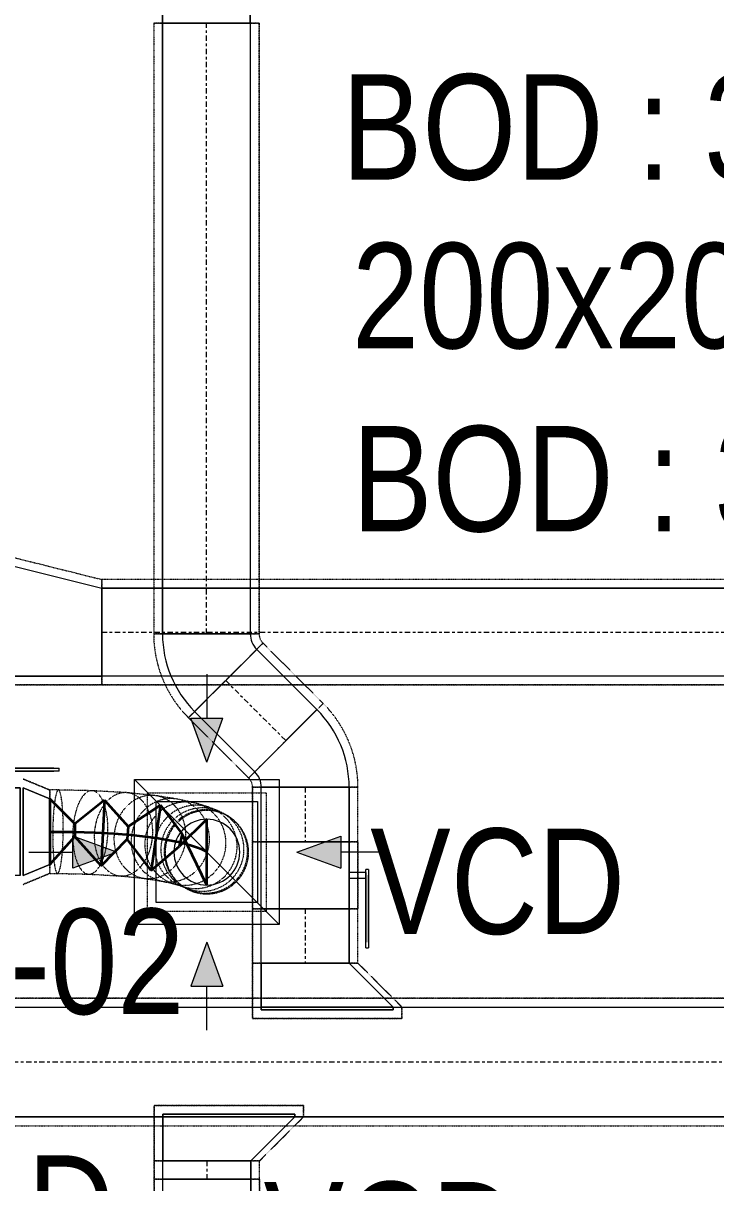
# Model space of a CAD drawing. Header units: inches. Extents: x -83664 to 20107, y -47222 to 19398.
# Drawn here: x -22714 to -21138, y -31183 to -28543 of the extents above; entities that cross this region are included whole.
import ezdxf

# ---------------------------------------------------------------- set-up
doc = ezdxf.new("R2010")
doc.units = ezdxf.units.IN
doc.header["$MEASUREMENT"] = 0
doc.linetypes.add('Center', pattern=[29.999999, 12, -6, 6, -6])
doc.linetypes.add('Hidden 0_50', pattern=[1.0584, 0.5292, -0.5292])
for name, color, linetype, lineweight in [('A-DETL-GENF', 7, 'Continuous', 9), ('G-ANNO-TEXT', 7, 'Continuous', 9), ('M-HVAC-CDFF', 7, 'Continuous', 9), ('M-HVAC-DUCT-CNTR', 7, 'Center', 9), ('M-HVAC-DUCT-IDEN', 7, 'Continuous', 18)]:
    doc.layers.add(name, color=color, linetype=linetype, lineweight=lineweight)
doc.layers.add('M-HVAC-DUCT', color=7, linetype='Continuous', lineweight=9, true_color=0xffe97f)
doc.layers.add('M-HVAC-DUCT-PATT', color=7, linetype='Continuous', lineweight=35, true_color=0x007f00)
doc.styles.add('Arial Narrow_21', font='ARIALN.TTF', dxfattribs={"height": 240})

# ---------------------------------------------------------------- blocks, each defined once
blk = doc.blocks.new('M_Rectangular Transition - Length - Standard-8295213-FIRST FLOOR AC CONDITIONING LAYOUT - PART A')
at = {"layer": 'M-HVAC-DUCT', "color": 6, "true_color": 0xff00ff}
for p, q in [((0, 125), (0, -125)), ((0, 125), (200, 75)), ((0, 125), (200, 75)), ((0, -125), (0, 125)), ((200, -125), (200, 75)), ((200, 75), (200, -125)), ((0, -125), (200, -125)), ((200, -125), (0, -125))]:
    blk.add_line(p, q, dxfattribs=at)
blk = doc.blocks.new('GCE-AT-Return Air Rectangular Diffuser - 230x230-7597546-FIRST FLOOR AC CONDITIONING LAYOUT - PART A')
at = {"layer": 'A-DETL-GENF', "true_color": 0xff00ff}
for points in [[(0, 205), (36.4, 305), (-36.4, 305)], [(-305, -36.4), (-205, 0), (-305, 36.4)], [(305, -36.4), (305, 36.4), (205, 0)], [(36.4, -305), (0, -205), (-36.4, -305)]]:
    blk.add_hatch(color=6, dxfattribs=at).paths.add_polyline_path(points)
at = {"layer": 'A-DETL-GENF', "color": 6, "true_color": 0xff00ff}
for p, q in [((0, 405), (0, 305)), ((0, 205), (-36.4, 305)), ((-36.4, 305), (36.4, 305)), ((0, 205), (36.4, 305)), ((-165, 165), (165, 165)), ((-165, -165), (-165, 165)), ((-165, 165), (165, -165)), ((165, 165), (165, -165)), ((-205, 0), (-305, 36.4)), ((-305, -36.4), (-305, 36.4)), ((205, 0), (305, 36.4)), ((305, 36.4), (305, -36.4)), ((405, 0), (305, 0)), ((-405, 0), (-305, 0)), ((-205, 0), (-305, -36.4)), ((205, 0), (305, -36.4)), ((165, -165), (-165, -165)), ((0, -205), (-36.4, -305)), ((0, -205), (36.4, -305)), ((-36.4, -305), (36.4, -305)), ((0, -405), (0, -305))]:
    blk.add_line(p, q, dxfattribs=at)
blk = doc.blocks.new('M_Rectangular to Round Transition - Angle - 45 Degree-8295217-FIRST FLOOR AC CONDITIONING LAYOUT - PART A')
at = {"layer": 'M-HVAC-DUCT', "color": 6, "true_color": 0xff00ff}
for p, q in [((0, 100), (60.4, 75)), ((60.4, 75), (0, 100)), ((0, 100), (0, -100)), ((0, -100), (0, 100)), ((60.4, 0), (60.4, 75)), ((60.4, 0), (60.4, 75)), ((60.4, -75), (60.4, 0)), ((60.4, -75), (60.4, 0)), ((0, -100), (60.4, -75)), ((60.4, -75), (0, -100))]:
    blk.add_line(p, q, dxfattribs=at)
blk = doc.blocks.new('M_Rectangular to Round Transition - Angle - 45 Degree-7651452-FIRST FLOOR AC CONDITIONING LAYOUT - PART A')
at = {"layer": 'M-HVAC-DUCT', "color": 6, "true_color": 0xff00ff}
for p, q in [((129045.4, 67826.8), (129045.4, 68056.8)), ((129045.4, 68056.8), (129275.4, 68056.8)), ((129275.4, 68056.8), (129275.4, 67826.8)), ((129275.4, 67826.8), (129045.4, 67826.8))]:
    blk.add_line(p, q, dxfattribs=at)
for start, end in [(90, 180), (0, 90), (180, 270), (270, 0)]:
    blk.add_arc((129160.4, 67941.8), 75, start, end, dxfattribs=at)
blk = doc.blocks.new('M_Rec Tap - Beveled - Standard-7691566-FIRST FLOOR AC CONDITIONING LAYOUT - PART A')
at = {"layer": 'M-HVAC-DUCT', "color": 30, "true_color": 0xff7f00}
for p, q in [((100, 100), (-6.096, 100)), ((-6.096, 100), (100, 100)), ((-6.096, 100), (-6.096, -200)), ((-6.096, -200), (-6.096, 100)), ((100, 100), (100, -100)), ((100, -100), (100, 100)), ((0, -200), (100, -100)), ((0, -200), (100, -100)), ((-6.096, -200), (0, -200)), ((0, -200), (-6.096, -200))]:
    blk.add_line(p, q, dxfattribs=at)
blk = doc.blocks.new('M_Rec Tap - Beveled - Standard-7691565-FIRST FLOOR AC CONDITIONING LAYOUT - PART A')
at = {"layer": 'M-HVAC-DUCT', "color": 30, "true_color": 0xff7f00}
for p, q in [((0, 200), (-6.096, 200)), ((-6.096, -100), (-6.096, 200)), ((-6.096, 200), (-6.096, -100)), ((-6.096, 200), (0, 200)), ((100, 100), (0, 200)), ((100, 100), (0, 200)), ((100, 100), (100, -100)), ((100, -100), (100, 100)), ((-6.096, -100), (100, -100)), ((100, -100), (-6.096, -100))]:
    blk.add_line(p, q, dxfattribs=at)
blk = doc.blocks.new('M_Rec to Rnd Transition - Angle - 60 Degree-8295887-FIRST FLOOR AC CONDITIONING LAYOUT - PART A')
at = {"layer": 'M-HVAC-DUCT', "color": 30, "true_color": 0xff7f00}
for p, q in [((0, 100), (86.6, 100)), ((86.6, 100), (0, 100)), ((0, 100), (0, -100)), ((0, -100), (0, 100)), ((86.6, 0), (86.6, 100)), ((86.6, 0), (86.6, 100)), ((86.6, -100), (86.6, 0)), ((86.6, -100), (86.6, 0)), ((0, -100), (86.6, -100)), ((86.6, -100), (0, -100))]:
    blk.add_line(p, q, dxfattribs=at)
blk = doc.blocks.new('M_Rec Elbow - Radius - 0_75W-8059160-FIRST FLOOR AC CONDITIONING LAYOUT - PART A')
at = {"layer": 'M-HVAC-DUCT', "color": 30, "true_color": 0xff7f00}
for p, q in [((-26.8, 114.6), (114.6, -26.8)), ((114.6, -26.8), (-26.8, 114.6)), ((-62.1, 100), (-62.1, -100)), ((-62.1, -100), (-62.1, 100))]:
    blk.add_line(p, q, dxfattribs=at)
for radius in [50, 50, 250, 250]:
    blk.add_arc((-62.1, 150), radius, 270, 315, dxfattribs=at)
blk = doc.blocks.new('TEMW-ME-DMP-Volume Control Damper - Standard-7544199-FIRST FLOOR AC CONDITIONING LAYOUT - PART A')
at = {"layer": 'M-HVAC-DUCT', "color": 30, "true_color": 0xff7f00}
for p, q in [((-165.1, 138.1), (-165.1, 144.4)), ((-152.4, 144.4), (-165.1, 144.4)), ((-165.1, 138.1), (-152.4, 138.1)), ((0, 144.4), (-152.4, 144.4)), ((-152.4, 144.4), (0, 144.4)), ((0, 138.1), (-152.4, 138.1)), ((-152.4, 138.1), (0, 138.1)), ((-6.3, 100), (-6.3, 138.1)), ((6.4, 138.1), (-6.3, 138.1)), ((6.4, 138.1), (-6.3, 138.1)), ((12.7, 144.4), (0, 144.4)), ((0, 138.1), (12.7, 138.1)), ((6.4, 138.1), (6.4, 100)), ((12.7, 144.4), (12.7, 138.1)), ((-76.2, 100), (-76.2, -100)), ((-76.2, -100), (-76.2, 100)), ((76.2, 100), (-76.2, 100)), ((-76.2, 100), (76.2, 100)), ((-76.2, 100), (76.2, 100)), ((-6.3, 100), (6.4, 100)), ((-6.3, 100), (6.4, 100)), ((76.2, 100), (76.2, -100)), ((76.2, -100), (76.2, 100)), ((-76.2, -100), (76.2, -100)), ((-76.2, -100), (76.2, -100)), ((-76.2, -100), (76.2, -100))]:
    blk.add_line(p, q, dxfattribs=at)
blk = doc.blocks.new('TEMW-ME-DMP-Volume Control Damper - Standard-V112-FIRST FLOOR AC CONDITIONING LAYOUT - PART A')
at = {"layer": 'M-HVAC-DUCT', "color": 6, "true_color": 0xff00ff}
for p, q in [((-165.1, 138.1), (-165.1, 144.4)), ((-152.4, 144.4), (-165.1, 144.4)), ((-165.1, 138.1), (-152.4, 138.1)), ((0, 144.4), (-152.4, 144.4)), ((-152.4, 144.4), (0, 144.4)), ((0, 138.1), (-152.4, 138.1)), ((-152.4, 138.1), (0, 138.1)), ((-6.4, 100), (-6.4, 138.1)), ((6.3, 138.1), (-6.4, 138.1)), ((6.3, 138.1), (-6.4, 138.1)), ((12.7, 144.4), (0, 144.4)), ((0, 138.1), (12.7, 138.1)), ((6.3, 138.1), (6.3, 100)), ((12.7, 144.4), (12.7, 138.1)), ((-76.2, 100), (-76.2, -100)), ((-76.2, -100), (-76.2, 100)), ((76.2, 100), (-76.2, 100)), ((-76.2, 100), (76.2, 100)), ((-76.2, 100), (76.2, 100)), ((-6.4, 100), (6.3, 100)), ((-6.4, 100), (6.3, 100)), ((76.2, 100), (76.2, -100)), ((76.2, -100), (76.2, 100)), ((-76.2, -100), (76.2, -100)), ((-76.2, -100), (76.2, -100)), ((-76.2, -100), (76.2, -100))]:
    blk.add_line(p, q, dxfattribs=at)
blk = doc.blocks.new('TEMW-SMBZ-HO-BM-HVAC-00002_rvt-1-FIRST FLOOR AC CONDITIONING LAYOUT - PART A')
at = {"layer": 'M-HVAC-DUCT', "color": 30, "linetype": 'Hidden 0_50', "true_color": 0xff7f00}
for p, q in [((129279.4, 69829), (129039.4, 69829)), ((129039.4, 69829), (129279.4, 69829)), ((129039.4, 69829), (129039.4, 68438.7)), ((129039.4, 69829), (129039.4, 68438.7)), ((129279.4, 69829), (129039.4, 69829)), ((129039.4, 69829), (129279.4, 69829)), ((129279.4, 68438.7), (129279.4, 69829)), ((129279.4, 69829), (129279.4, 68438.7)), ((129279.4, 68438.7), (129039.4, 68438.7)), ((129039.4, 68438.7), (129279.4, 68438.7)), ((129279.4, 68438.7), (129039.4, 68438.7)), ((129039.4, 68438.7), (129279.4, 68438.7)), ((129118.5, 68247.7), (129288.2, 68417.5)), ((129288.2, 68417.5), (129118.5, 68247.7)), ((129118.5, 68247.7), (129288.2, 68417.5)), ((129288.2, 68417.5), (129118.5, 68247.7)), ((129425.3, 68280.3), (129288.2, 68417.5)), ((129425.3, 68280.3), (129288.2, 68417.5)), ((129255.6, 68110.6), (129425.3, 68280.3)), ((129425.3, 68280.3), (129255.6, 68110.6)), ((129425.3, 68280.3), (129255.6, 68110.6)), ((129255.6, 68110.6), (129425.3, 68280.3)), ((129118.5, 68247.7), (129255.6, 68110.6)), ((129255.6, 68110.6), (129118.5, 68247.7)), ((129264.4, 68089.4), (129504.4, 68089.4)), ((129504.4, 68089.4), (129264.4, 68089.4)), ((129264.4, 68089.4), (129504.4, 68089.4)), ((129504.4, 68089.4), (129264.4, 68089.4)), ((129264.4, 68089.4), (129264.4, 67965.4)), ((129264.4, 67965.4), (129264.4, 68089.4)), ((129504.4, 67965.4), (129504.4, 68089.4)), ((129504.4, 67965.4), (129504.4, 68089.4)), ((129504.4, 67965.4), (129264.4, 67965.4)), ((129264.4, 67965.4), (129264.4, 67813)), ((129264.4, 67813), (129264.4, 67965.4)), ((129264.4, 67965.4), (129504.4, 67965.4)), ((129264.4, 67965.4), (129504.4, 67965.4)), ((129504.4, 67965.4), (129264.4, 67965.4)), ((129504.4, 67813), (129504.4, 67965.4)), ((129504.4, 67965.4), (129504.4, 67813)), ((129264.4, 67813), (129504.4, 67813)), ((129504.4, 67813), (129264.4, 67813)), ((129264.4, 67813), (129264.4, 67689)), ((129264.4, 67689), (129264.4, 67813)), ((129264.4, 67813), (129504.4, 67813)), ((129504.4, 67813), (129264.4, 67813)), ((129504.4, 67689), (129504.4, 67813)), ((129504.4, 67689), (129504.4, 67813)), ((129264.4, 67689), (129504.4, 67689)), ((129264.4, 67562.9), (129264.4, 67689)), ((129264.4, 67689), (129264.4, 67562.9)), ((129504.4, 67689), (129264.4, 67689)), ((129264.4, 67689), (129504.4, 67689)), ((129504.4, 67689), (129264.4, 67689)), ((129504.4, 67689), (129604.4, 67589)), ((129604.4, 67589), (129504.4, 67689)), ((131521, 67609), (126609.3, 67609)), ((126609.3, 67609), (131521, 67609)), ((129604.4, 67589), (129604.4, 67562.9)), ((129604.4, 67562.9), (129604.4, 67589)), ((129604.4, 67562.9), (129264.4, 67562.9)), ((129264.4, 67562.9), (129604.4, 67562.9)), ((129040.4, 67239), (129040.4, 67365.1)), ((129040.4, 67365.1), (129380.4, 67365.1)), ((129380.4, 67365.1), (129040.4, 67365.1)), ((129040.4, 67365.1), (129040.4, 67239)), ((129380.4, 67365.1), (129380.4, 67339)), ((129380.4, 67339), (129380.4, 67365.1)), ((129380.4, 67339), (129280.4, 67239)), ((129280.4, 67239), (129380.4, 67339)), ((126609.3, 67319), (131521, 67319)), ((126609.3, 67319), (131521, 67319)), ((129280.4, 67239), (129040.4, 67239)), ((129040.4, 67239), (129280.4, 67239)), ((129040.4, 67239), (129280.4, 67239)), ((129280.4, 67239), (129040.4, 67239)), ((129040.4, 67239), (129040.4, 67197)), ((129040.4, 67197), (129040.4, 67239)), ((129280.4, 67197), (129280.4, 67239)), ((129280.4, 67197), (129280.4, 67239)), ((129280.4, 67197), (129040.4, 67197)), ((129040.4, 67197), (129040.4, 67044.6)), ((129040.4, 67044.6), (129040.4, 67197)), ((129040.4, 67197), (129280.4, 67197)), ((129040.4, 67197), (129280.4, 67197)), ((129280.4, 67197), (129040.4, 67197)), ((129280.4, 67044.6), (129280.4, 67197)), ((129280.4, 67197), (129280.4, 67044.6))]:
    blk.add_line(p, q, dxfattribs=at)
at = {"layer": 'M-HVAC-DUCT', "color": 30, "true_color": 0xff7f00}
for p, q in [((129059.4, 69829), (129259.4, 69829)), ((129259.4, 69829), (129059.4, 69829)), ((129059.4, 68438.7), (129059.4, 69829)), ((129059.4, 69829), (129059.4, 68438.7)), ((129259.4, 69829), (129259.4, 68438.7)), ((129259.4, 69829), (129259.4, 68438.7)), ((129059.4, 68438.7), (129259.4, 68438.7)), ((129259.4, 68438.7), (129059.4, 68438.7)), ((129274.1, 68403.3), (129132.6, 68261.9)), ((129132.6, 68261.9), (129274.1, 68403.3)), ((129274.1, 68403.3), (129411.2, 68266.2)), ((129411.2, 68266.2), (129274.1, 68403.3)), ((129269.8, 68124.8), (129132.6, 68261.9)), ((129269.8, 68124.8), (129132.6, 68261.9)), ((129411.2, 68266.2), (129269.8, 68124.8)), ((129269.8, 68124.8), (129411.2, 68266.2)), ((129484.4, 68089.4), (129284.4, 68089.4)), ((129284.4, 68089.4), (129484.4, 68089.4)), ((129284.4, 67965.4), (129284.4, 68089.4)), ((129284.4, 67965.4), (129284.4, 68089.4)), ((129484.4, 68089.4), (129484.4, 67965.4)), ((129484.4, 67965.4), (129484.4, 68089.4)), ((129484.4, 67965.4), (129284.4, 67965.4)), ((129284.4, 67965.4), (129484.4, 67965.4)), ((129484.4, 67813), (129284.4, 67813)), ((129284.4, 67813), (129484.4, 67813)), ((129284.4, 67689), (129284.4, 67813)), ((129284.4, 67689), (129284.4, 67813)), ((129484.4, 67813), (129484.4, 67689)), ((129484.4, 67689), (129484.4, 67813)), ((129484.4, 67689), (129284.4, 67689)), ((129284.4, 67689), (129484.4, 67689)), ((126609.3, 67589), (131521, 67589)), ((126609.3, 67589), (131521, 67589)), ((129284.4, 67582.9), (129284.4, 67589)), ((129584.4, 67589), (129284.4, 67589)), ((129584.4, 67589), (129284.4, 67589)), ((129284.4, 67589), (129284.4, 67582.9)), ((129584.4, 67589), (129584.4, 67582.9)), ((129584.4, 67582.9), (129584.4, 67589)), ((129584.4, 67582.9), (129284.4, 67582.9)), ((129284.4, 67582.9), (129584.4, 67582.9)), ((131521, 67339), (126609.3, 67339)), ((126609.3, 67339), (131521, 67339)), ((129060.4, 67339), (129060.4, 67345.1)), ((129060.4, 67345.1), (129060.4, 67339)), ((129060.4, 67345.1), (129360.4, 67345.1)), ((129360.4, 67345.1), (129060.4, 67345.1)), ((129060.4, 67339), (129360.4, 67339)), ((129360.4, 67339), (129060.4, 67339)), ((129360.4, 67345.1), (129360.4, 67339)), ((129360.4, 67339), (129360.4, 67345.1)), ((129260.4, 67239), (129060.4, 67239)), ((129060.4, 67239), (129260.4, 67239)), ((129060.4, 67197), (129060.4, 67239)), ((129060.4, 67197), (129060.4, 67239)), ((129260.4, 67239), (129260.4, 67197)), ((129260.4, 67197), (129260.4, 67239)), ((129260.4, 67197), (129060.4, 67197)), ((129060.4, 67197), (129260.4, 67197))]:
    blk.add_line(p, q, dxfattribs=at)
at = {"layer": 'M-HVAC-DUCT', "color": 6, "linetype": 'Hidden 0_50', "true_color": 0xff00ff}
for p, q in [((128721.1, 68612.5), (128921.1, 68562.5)), ((128721.1, 68612.5), (128921.1, 68562.5)), ((128921.1, 68322.5), (128921.1, 68562.5)), ((128921.1, 68562.5), (128921.1, 68322.5)), ((132410.4, 68562.5), (128921.1, 68562.5)), ((132410.4, 68562.5), (128921.1, 68562.5)), ((128921.1, 68322.5), (128921.1, 68562.5)), ((128921.1, 68562.5), (128921.1, 68322.5)), ((128721.1, 68322.5), (128921.1, 68322.5)), ((128921.1, 68322.5), (128721.1, 68322.5)), ((128921.1, 68322.5), (132410.4, 68322.5)), ((132410.4, 68322.5), (128921.1, 68322.5)), ((128742.2, 68108.3), (128802.6, 68083.3)), ((128802.6, 68083.3), (128742.2, 68108.3)), ((128822.5, 68083.3), (128802.6, 68083.3)), ((128802.6, 68083.3), (128802.6, 67893.3)), ((128802.6, 68083.3), (128802.6, 67893.3)), ((128802.6, 67988.3), (128802.6, 68083.3)), ((128802.6, 67988.3), (128802.6, 68083.3)), ((128898.6, 68081.6), (128822.5, 68083.3)), ((128977.2, 68077.2), (128899.2, 68081.6)), ((129041.2, 68070.6), (128979.3, 68077)), ((129025.4, 68076.8), (129295.4, 68076.8)), ((129025.4, 67806.8), (129025.4, 68076.8)), ((129092.5, 68062.7), (129045, 68070.2)), ((129132.6, 68053.8), (129097.7, 68061.6)), ((129295.4, 68076.8), (129295.4, 67806.8)), ((129163.4, 68044.6), (129139.3, 68052)), ((129186.6, 68035.4), (129171.5, 68041.7)), ((129203.8, 68026.7), (129196, 68031)), ((129215.6, 68019.1), (129213.3, 68020.7)), ((128802.6, 67893.3), (128802.6, 67988.3)), ((128802.6, 67893.3), (128802.6, 67988.3)), ((128742.2, 67868.3), (128802.6, 67893.3)), ((128802.6, 67893.3), (128742.2, 67868.3)), ((128802.6, 67893.3), (128820.5, 67893.3)), ((128820.4, 67893.3), (128891.7, 67891.7)), ((128891.2, 67891.7), (128964.2, 67887.6)), ((128962.1, 67887.8), (129020.4, 67881.8)), ((129016.7, 67882.3), (129062, 67875.1)), ((129056.8, 67876.1), (129090.5, 67868.5)), ((129083.8, 67870.3), (129107.3, 67863.1)), ((129099.2, 67866), (129114, 67859.9)), ((129102.9, 67866.1), (129105.1, 67864.5)), ((129104.7, 67864.3), (129112.4, 67860.1)), ((129295.4, 67806.8), (129025.4, 67806.8))]:
    blk.add_line(p, q, dxfattribs=at)
at = {"layer": 'M-HVAC-DUCT', "color": 6, "true_color": 0xff00ff}
for p, q in [((128921.1, 68542.5), (128921.1, 68342.5)), ((128921.1, 68342.5), (128921.1, 68542.5)), ((128921.1, 68542.5), (132410.4, 68542.5)), ((132410.4, 68542.5), (128921.1, 68542.5)), ((132410.4, 68342.5), (128921.1, 68342.5)), ((132410.4, 68342.5), (128921.1, 68342.5))]:
    blk.add_line(p, q, dxfattribs=at)
at = {"layer": 'M-HVAC-DUCT', "color": 30, "linetype": 'Hidden 0_50', "true_color": 0xff7f00}
for centre, radius, start, end in [((129309.4, 68438.7), 270, 180, 225), ((129309.4, 68438.7), 270, 180, 225), ((129309.4, 68438.7), 30, 180, 225), ((129309.4, 68438.7), 30, 180, 225), ((129234.4, 68089.4), 270, 0, 45), ((129234.4, 68089.4), 270, 0, 45), ((129234.4, 68089.4), 30, 0, 45), ((129234.4, 68089.4), 30, 0, 45)]:
    blk.add_arc(centre, radius, start, end, dxfattribs=at)
at = {"layer": 'M-HVAC-DUCT', "color": 6, "linetype": 'Hidden 0_50', "true_color": 0xff00ff}
for start, end in [(90, 180), (0, 90), (180, 270), (270, 0)]:
    blk.add_arc((129160.4, 67941.8), 95, start, end, dxfattribs=at)
for start_param, end_param in [(0.551336, 3.692928), (3.692928, 6.834521)]:
    blk.add_ellipse((129160.4, 67941.8), major_axis=(55.2, 77.3), ratio=0.999684, start_param=start_param, end_param=end_param, dxfattribs=at)
for points in [[(128822.5, 68083.3), (128821.4, 68083.3), (128819.4, 68081.1), (128816.3, 68071.5), (128813.7, 68056.2), (128811.6, 68036.3), (128810.1, 68013.1), (128809.4, 67988.3), (128809.6, 67963.4), (128810.5, 67940.2), (128812.2, 67920.3), (128814.6, 67905.1), (128817.4, 67895.5), (128819.4, 67893.3), (128820.5, 67893.3)], [(128820.5, 67893.3), (128821.5, 67893.3), (128823.6, 67895.5), (128826.6, 67905.1), (128829.3, 67920.3), (128831.4, 67940.2), (128832.9, 67963.4), (128833.5, 67988.3), (128833.4, 68013.1), (128832.4, 68036.3), (128830.7, 68056.2), (128828.4, 68071.5), (128825.6, 68081.1), (128823.6, 68083.3), (128822.5, 68083.3)], [(128898.5, 68081.6), (128894.9, 68081.7), (128887.9, 68079.6), (128877.9, 68070.2), (128869, 68055), (128861.8, 68035.2), (128857, 68012.1), (128854.8, 67987.3), (128855.3, 67962.4), (128858.5, 67939.2), (128864.2, 67919.2), (128872.1, 67903.8), (128881.5, 67894.1), (128888.3, 67891.8), (128891.8, 67891.7)], [(128891.8, 67891.7), (128895.4, 67891.7), (128902.4, 67893.7), (128912.5, 67903.2), (128921.4, 67918.3), (128928.5, 67938.1), (128933.3, 67961.2), (128935.6, 67986.1), (128935, 68010.9), (128931.8, 68034.2), (128926.1, 68054.2), (128918.3, 68069.5), (128908.8, 68079.3), (128902, 68081.6), (128898.5, 68081.6)], [(128976, 68077.2), (128970.2, 68077.4), (128958.5, 68075.6), (128941.8, 68066.5), (128927, 68051.7), (128915.3, 68032.2), (128907.2, 68009.3), (128903.6, 67984.5), (128904.5, 67959.6), (128909.9, 67936.3), (128919.4, 67916.1), (128932.5, 67900.4), (128948.1, 67890.3), (128959.5, 67887.7), (128965.4, 67887.6)], [(129037.2, 68070.9), (129030.1, 68071.3), (129015.7, 68069.7), (128995.1, 68061.1), (128977, 68046.6), (128962.5, 68027.3), (128952.7, 68004.6), (128948.2, 67979.9), (128949.4, 67955), (128956.1, 67931.5), (128967.9, 67911.1), (128984, 67895.1), (129003.3, 67884.6), (129017.3, 67881.8), (129024.5, 67881.5)], [(128965.4, 67887.6), (128971.2, 67887.4), (128982.8, 67889.2), (128999.6, 67898.3), (129014.3, 67913.1), (129026.1, 67932.6), (129034.1, 67955.5), (129037.8, 67980.3), (129036.9, 68005.2), (129031.5, 68028.5), (129022, 68048.7), (129008.9, 68064.4), (128993.3, 68074.5), (128981.8, 68077.1), (128976, 68077.2)], [(129084, 68063.6), (129076.2, 68064), (129060.6, 68062.6), (129038.2, 68054.2), (129018.5, 68040), (129002.8, 68021), (128992.2, 67998.4), (128987.4, 67973.7), (128988.7, 67948.8), (128996, 67925.2), (129008.9, 67904.6), (129026.4, 67888.4), (129047.4, 67877.6), (129062.8, 67874.6), (129070.5, 67874.2)], [(129024.5, 67881.5), (129031.6, 67881.2), (129046, 67882.7), (129066.6, 67891.4), (129084.7, 67905.8), (129099.2, 67925.1), (129109, 67947.8), (129113.4, 67972.5), (129112.3, 67997.4), (129105.6, 68020.9), (129093.8, 68041.3), (129077.7, 68057.3), (129058.4, 68067.8), (129044.3, 68070.6), (129037.2, 68070.9)], [(129070.5, 67874.2), (129078.3, 67873.8), (129093.9, 67875.1), (129116.3, 67883.5), (129136, 67897.7), (129151.6, 67916.8), (129162.3, 67939.4), (129167.1, 67964), (129165.8, 67989), (129158.4, 68012.6), (129145.6, 68033.2), (129128, 68049.4), (129107.1, 68060.1), (129091.7, 68063.1), (129084, 68063.6)], [(129118.3, 68055.8), (129110.3, 68056.3), (129094, 68055.1), (129070.9, 68046.9), (129050.5, 68032.8), (129034.3, 68013.9), (129023.3, 67991.4), (129018.4, 67966.8), (129019.8, 67941.8), (129027.4, 67918.1), (129040.8, 67897.4), (129059, 67881.1), (129080.8, 67870.1), (129096.7, 67867), (129104.7, 67866.5)], [(129142.1, 68048.5), (129133.9, 68049), (129117.4, 68047.9), (129093.9, 68039.8), (129073.2, 68025.8), (129056.7, 68007), (129045.6, 67984.5), (129040.6, 67959.9), (129042.1, 67934.9), (129049.9, 67911.2), (129063.5, 67890.4), (129082.1, 67873.9), (129104.2, 67862.9), (129120.4, 67859.7), (129128.6, 67859.2)], [(129157, 68042.3), (129148.8, 68042.9), (129132.1, 68041.8), (129108.4, 68033.8), (129087.6, 68019.9), (129071, 68001.1), (129059.8, 67978.6), (129054.8, 67954), (129056.4, 67929), (129064.3, 67905.3), (129078, 67884.4), (129096.8, 67867.9), (129119.1, 67856.8), (129135.4, 67853.5), (129143.7, 67852.9)], [(129164.7, 68038.1), (129156.4, 68038.7), (129139.7, 68037.6), (129116, 68029.7), (129095.1, 68015.8), (129078.5, 67997), (129067.3, 67974.5), (129062.3, 67949.9), (129063.9, 67924.9), (129071.8, 67901.1), (129085.7, 67880.2), (129104.5, 67863.7), (129126.9, 67852.5), (129143.3, 67849.2), (129151.5, 67848.6)], [(129104.7, 67866.5), (129112.8, 67866), (129129, 67867.2), (129152.2, 67875.4), (129172.6, 67889.5), (129188.8, 67908.4), (129199.8, 67931), (129204.7, 67955.6), (129203.3, 67980.5), (129195.7, 68004.2), (129182.3, 68024.9), (129164.1, 68041.3), (129142.3, 68052.2), (129126.4, 68055.3), (129118.3, 68055.8)], [(129128.6, 67859.2), (129136.8, 67858.6), (129153.3, 67859.8), (129176.8, 67867.9), (129197.5, 67881.8), (129214, 67900.7), (129225.1, 67923.2), (129230.1, 67947.7), (129228.6, 67972.7), (129220.8, 67996.4), (129207.2, 68017.2), (129188.6, 68033.7), (129166.5, 68044.7), (129150.3, 68048), (129142.1, 68048.5)], [(129143.7, 67852.9), (129151.9, 67852.4), (129168.5, 67853.5), (129192.2, 67861.5), (129213.1, 67875.4), (129229.6, 67894.2), (129240.8, 67916.7), (129245.8, 67941.2), (129244.3, 67966.3), (129236.4, 67990), (129222.6, 68010.9), (129203.9, 68027.4), (129181.5, 68038.5), (129165.2, 68041.8), (129157, 68042.3)], [(129151.5, 67848.6), (129159.8, 67848), (129176.5, 67849.1), (129200.3, 67857.1), (129221.2, 67870.9), (129237.8, 67889.8), (129248.9, 67912.2), (129253.9, 67936.8), (129252.4, 67961.8), (129244.4, 67985.6), (129230.6, 68006.5), (129211.8, 68023.1), (129189.3, 68034.2), (129173, 68037.6), (129164.7, 68038.1)]]:
    blk.add_open_spline(points, degree=3, dxfattribs=at)
at = {"layer": 'M-HVAC-DUCT-CNTR', "color": 30, "true_color": 0xff7f00}
for p, q in [((129159.4, 68438.7), (129159.4, 69829)), ((129203.3, 68332.6), (129340.5, 68195.5)), ((129384.4, 68089.4), (129384.4, 67965.4)), ((129384.4, 67813), (129384.4, 67689)), ((131521, 67464), (126609.3, 67464)), ((129160.4, 67239), (129160.4, 67197))]:
    blk.add_line(p, q, dxfattribs=at)
at = {"layer": 'M-HVAC-DUCT-CNTR', "color": 6, "true_color": 0xff00ff}
blk.add_line((128921.1, 68442.5), (132410.4, 68442.5), dxfattribs=at)
at = {"layer": 'M-HVAC-DUCT-CNTR', "color": 6, "linetype": 'Continuous', "lineweight": 35, "true_color": 0xff00ff}
blk.add_open_spline([(128802.6, 67988.3), (129107.5, 67988.3), (129160.4, 67941.8), (129160.4, 67941.8)], degree=3, dxfattribs=at)
at = {"layer": 'M-HVAC-DUCT-PATT', "color": 6, "true_color": 0xff00ff}
for p, q in [((128802.6, 68063.3), (128860.2, 68006.5)), ((128802.6, 68063.3), (128802.6, 67913.3)), ((128802.6, 68063.3), (128802.6, 67913.3)), ((128927.2, 68060.3), (128860.2, 68006.5)), ((128927.2, 68060.3), (128919.6, 67910.5)), ((128927.2, 68060.3), (128919.6, 67910.5)), ((128927.2, 68060.3), (128981.5, 68000.3)), ((129055.2, 68048.6), (128981.5, 68000.3)), ((129055.2, 68048.6), (129033.6, 67900.1)), ((129055.2, 68048.6), (129033.6, 67900.1)), ((129055.2, 68048.6), (129104, 67982.4)), ((128860.2, 68006.5), (128859.6, 67977.7)), ((129160.4, 68016.8), (129097.4, 67954.3)), ((129160.4, 67866.8), (129160.4, 68016.8)), ((128981.5, 68000.3), (128979, 67971.6)), ((129104, 67982.4), (129097.4, 67954.3)), ((129160.4, 67866.8), (129104, 67982.4)), ((128802.6, 67913.3), (128859.6, 67977.7)), ((128919.6, 67910.5), (128859.6, 67977.7)), ((128919.6, 67910.5), (128979, 67971.6)), ((129033.6, 67900.1), (128979, 67971.6)), ((129033.6, 67900.1), (129097.4, 67954.3))]:
    blk.add_line(p, q, dxfattribs=at)
at = {"layer": 'M-HVAC-CDFF', "color": 6, "linetype": 'Hidden 0_50', "lineweight": 9, "true_color": 0xff00ff}
blk.add_blockref('GCE-AT-Return Air Rectangular Diffuser - 230x230-7597546-FIRST FLOOR AC CONDITIONING LAYOUT - PART A', (129160.4, 67941.8), dxfattribs=at)
at = {"layer": 'M-HVAC-DUCT', "color": 6, "linetype": 'Hidden 0_50', "lineweight": 9, "true_color": 0xff00ff}
for name, p, rotation in [('M_Rec to Rnd Transition - Angle - 60 Degree-8295887-FIRST FLOOR AC CONDITIONING LAYOUT - PART A', (129159.4, 69829), 90), ('M_Rec Elbow - Radius - 0_75W-8059160-FIRST FLOOR AC CONDITIONING LAYOUT - PART A', (129159.4, 68376.5), 270), ('M_Rec Elbow - Radius - 0_75W-8059160-FIRST FLOOR AC CONDITIONING LAYOUT - PART A', (129384.4, 68151.5), 90)]:
    blk.add_blockref(name, p, dxfattribs=dict(at, rotation=rotation))
for name, p in [('M_Rectangular Transition - Length - Standard-8295213-FIRST FLOOR AC CONDITIONING LAYOUT - PART A', (128721.1, 68467.5)), ('M_Rectangular to Round Transition - Angle - 45 Degree-8295217-FIRST FLOOR AC CONDITIONING LAYOUT - PART A', (128742.2, 67988.3)), ('M_Rectangular to Round Transition - Angle - 45 Degree-7651452-FIRST FLOOR AC CONDITIONING LAYOUT - PART A', (0, 0))]:
    blk.add_blockref(name, p, dxfattribs=at)
at = {"layer": 'M-HVAC-DUCT', "color": 6, "linetype": 'Hidden 0_50', "lineweight": 9, "true_color": 0xff00ff, "extrusion": (0, 0, -1)}
blk.add_blockref('TEMW-ME-DMP-Volume Control Damper - Standard-V112-FIRST FLOOR AC CONDITIONING LAYOUT - PART A', (-128659.3, 67988.3), dxfattribs=at)
for name, p, rotation in [('TEMW-ME-DMP-Volume Control Damper - Standard-7544199-FIRST FLOOR AC CONDITIONING LAYOUT - PART A', (-129384.4, 67889.2), 90), ('M_Rec Tap - Beveled - Standard-7691565-FIRST FLOOR AC CONDITIONING LAYOUT - PART A', (-129384.4, 67589), 90), ('M_Rec Tap - Beveled - Standard-7691566-FIRST FLOOR AC CONDITIONING LAYOUT - PART A', (-129160.4, 67339), 270), ('TEMW-ME-DMP-Volume Control Damper - Standard-7544199-FIRST FLOOR AC CONDITIONING LAYOUT - PART A', (-129160.4, 67120.8), 90)]:
    blk.add_blockref(name, p, dxfattribs=dict(at, rotation=rotation))
blk = doc.blocks.new('TEMW-SMBZ-HO-BM-HVAC-00002_rvt-2-FIRST FLOOR AC CONDITIONING LAYOUT - PART A')
at = {"layer": 'M-HVAC-DUCT', "color": 30, "linetype": 'Hidden 0_50', "true_color": 0xff7f00}
for p, q in [((129279.4, 69829), (129039.4, 69829)), ((129039.4, 69829), (129279.4, 69829)), ((129039.4, 69829), (129039.4, 68438.7)), ((129039.4, 69829), (129039.4, 68438.7)), ((129279.4, 69829), (129039.4, 69829)), ((129039.4, 69829), (129279.4, 69829)), ((129279.4, 68438.7), (129279.4, 69829)), ((129279.4, 69829), (129279.4, 68438.7)), ((129279.4, 68438.7), (129039.4, 68438.7)), ((129039.4, 68438.7), (129279.4, 68438.7)), ((129279.4, 68438.7), (129039.4, 68438.7)), ((129039.4, 68438.7), (129279.4, 68438.7)), ((129118.5, 68247.7), (129288.2, 68417.5)), ((129288.2, 68417.5), (129118.5, 68247.7)), ((129118.5, 68247.7), (129288.2, 68417.5)), ((129288.2, 68417.5), (129118.5, 68247.7)), ((129425.3, 68280.3), (129288.2, 68417.5)), ((129425.3, 68280.3), (129288.2, 68417.5)), ((129255.6, 68110.6), (129425.3, 68280.3)), ((129425.3, 68280.3), (129255.6, 68110.6)), ((129425.3, 68280.3), (129255.6, 68110.6)), ((129255.6, 68110.6), (129425.3, 68280.3)), ((129118.5, 68247.7), (129255.6, 68110.6)), ((129255.6, 68110.6), (129118.5, 68247.7)), ((129264.4, 68089.4), (129504.4, 68089.4)), ((129504.4, 68089.4), (129264.4, 68089.4)), ((129264.4, 68089.4), (129504.4, 68089.4)), ((129504.4, 68089.4), (129264.4, 68089.4)), ((129264.4, 68089.4), (129264.4, 67965.4)), ((129264.4, 67965.4), (129264.4, 68089.4)), ((129504.4, 67965.4), (129504.4, 68089.4)), ((129504.4, 67965.4), (129504.4, 68089.4)), ((129504.4, 67965.4), (129264.4, 67965.4)), ((129264.4, 67965.4), (129264.4, 67813)), ((129264.4, 67813), (129264.4, 67965.4)), ((129264.4, 67965.4), (129504.4, 67965.4)), ((129264.4, 67965.4), (129504.4, 67965.4)), ((129504.4, 67965.4), (129264.4, 67965.4)), ((129504.4, 67813), (129504.4, 67965.4)), ((129504.4, 67965.4), (129504.4, 67813)), ((129264.4, 67813), (129504.4, 67813)), ((129504.4, 67813), (129264.4, 67813)), ((129264.4, 67813), (129264.4, 67689)), ((129264.4, 67689), (129264.4, 67813)), ((129264.4, 67813), (129504.4, 67813)), ((129504.4, 67813), (129264.4, 67813)), ((129504.4, 67689), (129504.4, 67813)), ((129504.4, 67689), (129504.4, 67813)), ((129264.4, 67689), (129504.4, 67689)), ((129264.4, 67562.9), (129264.4, 67689)), ((129264.4, 67689), (129264.4, 67562.9)), ((129504.4, 67689), (129264.4, 67689)), ((129264.4, 67689), (129504.4, 67689)), ((129504.4, 67689), (129264.4, 67689)), ((129504.4, 67689), (129604.4, 67589)), ((129604.4, 67589), (129504.4, 67689)), ((131521, 67609), (126609.3, 67609)), ((126609.3, 67609), (131521, 67609)), ((129604.4, 67589), (129604.4, 67562.9)), ((129604.4, 67562.9), (129604.4, 67589)), ((129604.4, 67562.9), (129264.4, 67562.9)), ((129264.4, 67562.9), (129604.4, 67562.9)), ((129040.4, 67239), (129040.4, 67365.1)), ((129040.4, 67365.1), (129380.4, 67365.1)), ((129380.4, 67365.1), (129040.4, 67365.1)), ((129040.4, 67365.1), (129040.4, 67239)), ((129380.4, 67365.1), (129380.4, 67339)), ((129380.4, 67339), (129380.4, 67365.1)), ((129380.4, 67339), (129280.4, 67239)), ((129280.4, 67239), (129380.4, 67339)), ((126609.3, 67319), (131521, 67319)), ((126609.3, 67319), (131521, 67319)), ((129280.4, 67239), (129040.4, 67239)), ((129040.4, 67239), (129280.4, 67239)), ((129040.4, 67239), (129280.4, 67239)), ((129280.4, 67239), (129040.4, 67239)), ((129040.4, 67239), (129040.4, 67197)), ((129040.4, 67197), (129040.4, 67239)), ((129280.4, 67197), (129280.4, 67239)), ((129280.4, 67197), (129280.4, 67239)), ((129280.4, 67197), (129040.4, 67197)), ((129040.4, 67197), (129040.4, 67044.6)), ((129040.4, 67044.6), (129040.4, 67197)), ((129040.4, 67197), (129280.4, 67197)), ((129040.4, 67197), (129280.4, 67197)), ((129280.4, 67197), (129040.4, 67197)), ((129280.4, 67044.6), (129280.4, 67197)), ((129280.4, 67197), (129280.4, 67044.6))]:
    blk.add_line(p, q, dxfattribs=at)
at = {"layer": 'M-HVAC-DUCT', "color": 30, "true_color": 0xff7f00}
for p, q in [((129059.4, 69829), (129259.4, 69829)), ((129259.4, 69829), (129059.4, 69829)), ((129059.4, 68438.7), (129059.4, 69829)), ((129059.4, 69829), (129059.4, 68438.7)), ((129259.4, 69829), (129259.4, 68438.7)), ((129259.4, 69829), (129259.4, 68438.7)), ((129059.4, 68438.7), (129259.4, 68438.7)), ((129259.4, 68438.7), (129059.4, 68438.7)), ((129274.1, 68403.3), (129132.6, 68261.9)), ((129132.6, 68261.9), (129274.1, 68403.3)), ((129274.1, 68403.3), (129411.2, 68266.2)), ((129411.2, 68266.2), (129274.1, 68403.3)), ((129269.8, 68124.8), (129132.6, 68261.9)), ((129269.8, 68124.8), (129132.6, 68261.9)), ((129411.2, 68266.2), (129269.8, 68124.8)), ((129269.8, 68124.8), (129411.2, 68266.2)), ((129484.4, 68089.4), (129284.4, 68089.4)), ((129284.4, 68089.4), (129484.4, 68089.4)), ((129284.4, 67965.4), (129284.4, 68089.4)), ((129284.4, 67965.4), (129284.4, 68089.4)), ((129484.4, 68089.4), (129484.4, 67965.4)), ((129484.4, 67965.4), (129484.4, 68089.4)), ((129484.4, 67965.4), (129284.4, 67965.4)), ((129284.4, 67965.4), (129484.4, 67965.4)), ((129484.4, 67813), (129284.4, 67813)), ((129284.4, 67813), (129484.4, 67813)), ((129284.4, 67689), (129284.4, 67813)), ((129284.4, 67689), (129284.4, 67813)), ((129484.4, 67813), (129484.4, 67689)), ((129484.4, 67689), (129484.4, 67813)), ((129484.4, 67689), (129284.4, 67689)), ((129284.4, 67689), (129484.4, 67689)), ((126609.3, 67589), (131521, 67589)), ((126609.3, 67589), (131521, 67589)), ((129284.4, 67582.9), (129284.4, 67589)), ((129584.4, 67589), (129284.4, 67589)), ((129584.4, 67589), (129284.4, 67589)), ((129284.4, 67589), (129284.4, 67582.9)), ((129584.4, 67589), (129584.4, 67582.9)), ((129584.4, 67582.9), (129584.4, 67589)), ((129584.4, 67582.9), (129284.4, 67582.9)), ((129284.4, 67582.9), (129584.4, 67582.9)), ((131521, 67339), (126609.3, 67339)), ((126609.3, 67339), (131521, 67339)), ((129060.4, 67339), (129060.4, 67345.1)), ((129060.4, 67345.1), (129060.4, 67339)), ((129060.4, 67345.1), (129360.4, 67345.1)), ((129360.4, 67345.1), (129060.4, 67345.1)), ((129060.4, 67339), (129360.4, 67339)), ((129360.4, 67339), (129060.4, 67339)), ((129360.4, 67345.1), (129360.4, 67339)), ((129360.4, 67339), (129360.4, 67345.1)), ((129260.4, 67239), (129060.4, 67239)), ((129060.4, 67239), (129260.4, 67239)), ((129060.4, 67197), (129060.4, 67239)), ((129060.4, 67197), (129060.4, 67239)), ((129260.4, 67239), (129260.4, 67197)), ((129260.4, 67197), (129260.4, 67239)), ((129260.4, 67197), (129060.4, 67197)), ((129060.4, 67197), (129260.4, 67197))]:
    blk.add_line(p, q, dxfattribs=at)
at = {"layer": 'M-HVAC-DUCT', "color": 6, "linetype": 'Hidden 0_50', "true_color": 0xff00ff}
for p, q in [((128721.1, 68612.5), (128921.1, 68562.5)), ((128721.1, 68612.5), (128921.1, 68562.5)), ((128921.1, 68322.5), (128921.1, 68562.5)), ((128921.1, 68562.5), (128921.1, 68322.5)), ((132410.4, 68562.5), (128921.1, 68562.5)), ((132410.4, 68562.5), (128921.1, 68562.5)), ((128921.1, 68322.5), (128921.1, 68562.5)), ((128921.1, 68562.5), (128921.1, 68322.5)), ((128721.1, 68322.5), (128921.1, 68322.5)), ((128921.1, 68322.5), (128721.1, 68322.5)), ((128921.1, 68322.5), (132410.4, 68322.5)), ((132410.4, 68322.5), (128921.1, 68322.5)), ((128742.2, 68108.3), (128802.6, 68083.3)), ((128802.6, 68083.3), (128742.2, 68108.3)), ((128822.5, 68083.3), (128802.6, 68083.3)), ((128802.6, 68083.3), (128802.6, 67893.3)), ((128802.6, 68083.3), (128802.6, 67893.3)), ((128802.6, 67988.3), (128802.6, 68083.3)), ((128802.6, 67988.3), (128802.6, 68083.3)), ((128898.6, 68081.6), (128822.5, 68083.3)), ((128977.2, 68077.2), (128899.2, 68081.6)), ((129041.2, 68070.6), (128979.3, 68077)), ((129025.4, 68076.8), (129295.4, 68076.8)), ((129025.4, 67806.8), (129025.4, 68076.8)), ((129092.5, 68062.7), (129045, 68070.2)), ((129132.6, 68053.8), (129097.7, 68061.6)), ((129295.4, 68076.8), (129295.4, 67806.8)), ((129163.4, 68044.6), (129139.3, 68052)), ((129186.6, 68035.4), (129171.5, 68041.7)), ((129203.8, 68026.7), (129196, 68031)), ((129215.6, 68019.1), (129213.3, 68020.7)), ((128802.6, 67893.3), (128802.6, 67988.3)), ((128802.6, 67893.3), (128802.6, 67988.3)), ((128742.2, 67868.3), (128802.6, 67893.3)), ((128802.6, 67893.3), (128742.2, 67868.3)), ((128802.6, 67893.3), (128820.5, 67893.3)), ((128820.4, 67893.3), (128891.7, 67891.7)), ((128891.2, 67891.7), (128964.2, 67887.6)), ((128962.1, 67887.8), (129020.4, 67881.8)), ((129016.7, 67882.3), (129062, 67875.1)), ((129056.8, 67876.1), (129090.5, 67868.5)), ((129083.8, 67870.3), (129107.3, 67863.1)), ((129099.2, 67866), (129114, 67859.9)), ((129102.9, 67866.1), (129105.1, 67864.5)), ((129104.7, 67864.3), (129112.4, 67860.1)), ((129295.4, 67806.8), (129025.4, 67806.8))]:
    blk.add_line(p, q, dxfattribs=at)
at = {"layer": 'M-HVAC-DUCT', "color": 6, "true_color": 0xff00ff}
for p, q in [((128921.1, 68542.5), (128921.1, 68342.5)), ((128921.1, 68342.5), (128921.1, 68542.5)), ((128921.1, 68542.5), (132410.4, 68542.5)), ((132410.4, 68542.5), (128921.1, 68542.5)), ((132410.4, 68342.5), (128921.1, 68342.5)), ((132410.4, 68342.5), (128921.1, 68342.5))]:
    blk.add_line(p, q, dxfattribs=at)
at = {"layer": 'M-HVAC-DUCT', "color": 30, "linetype": 'Hidden 0_50', "true_color": 0xff7f00}
for centre, radius, start, end in [((129309.4, 68438.7), 270, 180, 225), ((129309.4, 68438.7), 270, 180, 225), ((129309.4, 68438.7), 30, 180, 225), ((129309.4, 68438.7), 30, 180, 225), ((129234.4, 68089.4), 270, 0, 45), ((129234.4, 68089.4), 270, 0, 45), ((129234.4, 68089.4), 30, 0, 45), ((129234.4, 68089.4), 30, 0, 45)]:
    blk.add_arc(centre, radius, start, end, dxfattribs=at)
at = {"layer": 'M-HVAC-DUCT', "color": 6, "linetype": 'Hidden 0_50', "true_color": 0xff00ff}
for start, end in [(90, 180), (0, 90), (180, 270), (270, 0)]:
    blk.add_arc((129160.4, 67941.8), 95, start, end, dxfattribs=at)
for start_param, end_param in [(0.551336, 3.692928), (3.692928, 6.834521)]:
    blk.add_ellipse((129160.4, 67941.8), major_axis=(55.2, 77.3), ratio=0.999684, start_param=start_param, end_param=end_param, dxfattribs=at)
for points in [[(128822.5, 68083.3), (128821.4, 68083.3), (128819.4, 68081.1), (128816.3, 68071.5), (128813.7, 68056.2), (128811.6, 68036.3), (128810.1, 68013.1), (128809.4, 67988.3), (128809.6, 67963.4), (128810.5, 67940.2), (128812.2, 67920.3), (128814.6, 67905.1), (128817.4, 67895.5), (128819.4, 67893.3), (128820.5, 67893.3)], [(128820.5, 67893.3), (128821.5, 67893.3), (128823.6, 67895.5), (128826.6, 67905.1), (128829.3, 67920.3), (128831.4, 67940.2), (128832.9, 67963.4), (128833.5, 67988.3), (128833.4, 68013.1), (128832.4, 68036.3), (128830.7, 68056.2), (128828.4, 68071.5), (128825.6, 68081.1), (128823.6, 68083.3), (128822.5, 68083.3)], [(128898.5, 68081.6), (128894.9, 68081.7), (128887.9, 68079.6), (128877.9, 68070.2), (128869, 68055), (128861.8, 68035.2), (128857, 68012.1), (128854.8, 67987.3), (128855.3, 67962.4), (128858.5, 67939.2), (128864.2, 67919.2), (128872.1, 67903.8), (128881.5, 67894.1), (128888.3, 67891.8), (128891.8, 67891.7)], [(128891.8, 67891.7), (128895.4, 67891.7), (128902.4, 67893.7), (128912.5, 67903.2), (128921.4, 67918.3), (128928.5, 67938.1), (128933.3, 67961.2), (128935.6, 67986.1), (128935, 68010.9), (128931.8, 68034.2), (128926.1, 68054.2), (128918.3, 68069.5), (128908.8, 68079.3), (128902, 68081.6), (128898.5, 68081.6)], [(128976, 68077.2), (128970.2, 68077.4), (128958.5, 68075.6), (128941.8, 68066.5), (128927, 68051.7), (128915.3, 68032.2), (128907.2, 68009.3), (128903.6, 67984.5), (128904.5, 67959.6), (128909.9, 67936.3), (128919.4, 67916.1), (128932.5, 67900.4), (128948.1, 67890.3), (128959.5, 67887.7), (128965.4, 67887.6)], [(129037.2, 68070.9), (129030.1, 68071.3), (129015.7, 68069.7), (128995.1, 68061.1), (128977, 68046.6), (128962.5, 68027.3), (128952.7, 68004.6), (128948.2, 67979.9), (128949.4, 67955), (128956.1, 67931.5), (128967.9, 67911.1), (128984, 67895.1), (129003.3, 67884.6), (129017.3, 67881.8), (129024.5, 67881.5)], [(128965.4, 67887.6), (128971.2, 67887.4), (128982.8, 67889.2), (128999.6, 67898.3), (129014.3, 67913.1), (129026.1, 67932.6), (129034.1, 67955.5), (129037.8, 67980.3), (129036.9, 68005.2), (129031.5, 68028.5), (129022, 68048.7), (129008.9, 68064.4), (128993.3, 68074.5), (128981.8, 68077.1), (128976, 68077.2)], [(129084, 68063.6), (129076.2, 68064), (129060.6, 68062.6), (129038.2, 68054.2), (129018.5, 68040), (129002.8, 68021), (128992.2, 67998.4), (128987.4, 67973.7), (128988.7, 67948.8), (128996, 67925.2), (129008.9, 67904.6), (129026.4, 67888.4), (129047.4, 67877.6), (129062.8, 67874.6), (129070.5, 67874.2)], [(129024.5, 67881.5), (129031.6, 67881.2), (129046, 67882.7), (129066.6, 67891.4), (129084.7, 67905.8), (129099.2, 67925.1), (129109, 67947.8), (129113.4, 67972.5), (129112.3, 67997.4), (129105.6, 68020.9), (129093.8, 68041.3), (129077.7, 68057.3), (129058.4, 68067.8), (129044.3, 68070.6), (129037.2, 68070.9)], [(129070.5, 67874.2), (129078.3, 67873.8), (129093.9, 67875.1), (129116.3, 67883.5), (129136, 67897.7), (129151.6, 67916.8), (129162.3, 67939.4), (129167.1, 67964), (129165.8, 67989), (129158.4, 68012.6), (129145.6, 68033.2), (129128, 68049.4), (129107.1, 68060.1), (129091.7, 68063.1), (129084, 68063.6)], [(129118.3, 68055.8), (129110.3, 68056.3), (129094, 68055.1), (129070.9, 68046.9), (129050.5, 68032.8), (129034.3, 68013.9), (129023.3, 67991.4), (129018.4, 67966.8), (129019.8, 67941.8), (129027.4, 67918.1), (129040.8, 67897.4), (129059, 67881.1), (129080.8, 67870.1), (129096.7, 67867), (129104.7, 67866.5)], [(129142.1, 68048.5), (129133.9, 68049), (129117.4, 68047.9), (129093.9, 68039.8), (129073.2, 68025.8), (129056.7, 68007), (129045.6, 67984.5), (129040.6, 67959.9), (129042.1, 67934.9), (129049.9, 67911.2), (129063.5, 67890.4), (129082.1, 67873.9), (129104.2, 67862.9), (129120.4, 67859.7), (129128.6, 67859.2)], [(129157, 68042.3), (129148.8, 68042.9), (129132.1, 68041.8), (129108.4, 68033.8), (129087.6, 68019.9), (129071, 68001.1), (129059.8, 67978.6), (129054.8, 67954), (129056.4, 67929), (129064.3, 67905.3), (129078, 67884.4), (129096.8, 67867.9), (129119.1, 67856.8), (129135.4, 67853.5), (129143.7, 67852.9)], [(129164.7, 68038.1), (129156.4, 68038.7), (129139.7, 68037.6), (129116, 68029.7), (129095.1, 68015.8), (129078.5, 67997), (129067.3, 67974.5), (129062.3, 67949.9), (129063.9, 67924.9), (129071.8, 67901.1), (129085.7, 67880.2), (129104.5, 67863.7), (129126.9, 67852.5), (129143.3, 67849.2), (129151.5, 67848.6)], [(129104.7, 67866.5), (129112.8, 67866), (129129, 67867.2), (129152.2, 67875.4), (129172.6, 67889.5), (129188.8, 67908.4), (129199.8, 67931), (129204.7, 67955.6), (129203.3, 67980.5), (129195.7, 68004.2), (129182.3, 68024.9), (129164.1, 68041.3), (129142.3, 68052.2), (129126.4, 68055.3), (129118.3, 68055.8)], [(129128.6, 67859.2), (129136.8, 67858.6), (129153.3, 67859.8), (129176.8, 67867.9), (129197.5, 67881.8), (129214, 67900.7), (129225.1, 67923.2), (129230.1, 67947.7), (129228.6, 67972.7), (129220.8, 67996.4), (129207.2, 68017.2), (129188.6, 68033.7), (129166.5, 68044.7), (129150.3, 68048), (129142.1, 68048.5)], [(129143.7, 67852.9), (129151.9, 67852.4), (129168.5, 67853.5), (129192.2, 67861.5), (129213.1, 67875.4), (129229.6, 67894.2), (129240.8, 67916.7), (129245.8, 67941.2), (129244.3, 67966.3), (129236.4, 67990), (129222.6, 68010.9), (129203.9, 68027.4), (129181.5, 68038.5), (129165.2, 68041.8), (129157, 68042.3)], [(129151.5, 67848.6), (129159.8, 67848), (129176.5, 67849.1), (129200.3, 67857.1), (129221.2, 67870.9), (129237.8, 67889.8), (129248.9, 67912.2), (129253.9, 67936.8), (129252.4, 67961.8), (129244.4, 67985.6), (129230.6, 68006.5), (129211.8, 68023.1), (129189.3, 68034.2), (129173, 68037.6), (129164.7, 68038.1)]]:
    blk.add_open_spline(points, degree=3, dxfattribs=at)
at = {"layer": 'M-HVAC-DUCT-CNTR', "color": 30, "true_color": 0xff7f00}
for p, q in [((129159.4, 68438.7), (129159.4, 69829)), ((129203.3, 68332.6), (129340.5, 68195.5)), ((129384.4, 68089.4), (129384.4, 67965.4)), ((129384.4, 67813), (129384.4, 67689)), ((131521, 67464), (126609.3, 67464)), ((129160.4, 67239), (129160.4, 67197))]:
    blk.add_line(p, q, dxfattribs=at)
at = {"layer": 'M-HVAC-DUCT-CNTR', "color": 6, "true_color": 0xff00ff}
blk.add_line((128921.1, 68442.5), (132410.4, 68442.5), dxfattribs=at)
at = {"layer": 'M-HVAC-DUCT-CNTR', "color": 6, "linetype": 'Continuous', "lineweight": 35, "true_color": 0xff00ff}
blk.add_open_spline([(128802.6, 67988.3), (129107.5, 67988.3), (129160.4, 67941.8), (129160.4, 67941.8)], degree=3, dxfattribs=at)
at = {"layer": 'M-HVAC-DUCT-PATT', "color": 6, "true_color": 0xff00ff}
for p, q in [((128802.6, 68063.3), (128860.2, 68006.5)), ((128802.6, 68063.3), (128802.6, 67913.3)), ((128802.6, 68063.3), (128802.6, 67913.3)), ((128927.2, 68060.3), (128860.2, 68006.5)), ((128927.2, 68060.3), (128919.6, 67910.5)), ((128927.2, 68060.3), (128919.6, 67910.5)), ((128927.2, 68060.3), (128981.5, 68000.3)), ((129055.2, 68048.6), (128981.5, 68000.3)), ((129055.2, 68048.6), (129033.6, 67900.1)), ((129055.2, 68048.6), (129033.6, 67900.1)), ((129055.2, 68048.6), (129104, 67982.4)), ((128860.2, 68006.5), (128859.6, 67977.7)), ((129160.4, 68016.8), (129097.4, 67954.3)), ((129160.4, 67866.8), (129160.4, 68016.8)), ((128981.5, 68000.3), (128979, 67971.6)), ((129104, 67982.4), (129097.4, 67954.3)), ((129160.4, 67866.8), (129104, 67982.4)), ((128802.6, 67913.3), (128859.6, 67977.7)), ((128919.6, 67910.5), (128859.6, 67977.7)), ((128919.6, 67910.5), (128979, 67971.6)), ((129033.6, 67900.1), (128979, 67971.6)), ((129033.6, 67900.1), (129097.4, 67954.3))]:
    blk.add_line(p, q, dxfattribs=at)
at = {"layer": 'M-HVAC-CDFF', "color": 6, "linetype": 'Hidden 0_50', "lineweight": 9, "true_color": 0xff00ff}
blk.add_blockref('GCE-AT-Return Air Rectangular Diffuser - 230x230-7597546-FIRST FLOOR AC CONDITIONING LAYOUT - PART A', (129160.4, 67941.8), dxfattribs=at)
at = {"layer": 'M-HVAC-DUCT', "color": 6, "linetype": 'Hidden 0_50', "lineweight": 9, "true_color": 0xff00ff}
for name, p, rotation in [('M_Rec to Rnd Transition - Angle - 60 Degree-8295887-FIRST FLOOR AC CONDITIONING LAYOUT - PART A', (129159.4, 69829), 90), ('M_Rec Elbow - Radius - 0_75W-8059160-FIRST FLOOR AC CONDITIONING LAYOUT - PART A', (129159.4, 68376.5), 270), ('M_Rec Elbow - Radius - 0_75W-8059160-FIRST FLOOR AC CONDITIONING LAYOUT - PART A', (129384.4, 68151.5), 90)]:
    blk.add_blockref(name, p, dxfattribs=dict(at, rotation=rotation))
for name, p in [('M_Rectangular Transition - Length - Standard-8295213-FIRST FLOOR AC CONDITIONING LAYOUT - PART A', (128721.1, 68467.5)), ('M_Rectangular to Round Transition - Angle - 45 Degree-8295217-FIRST FLOOR AC CONDITIONING LAYOUT - PART A', (128742.2, 67988.3)), ('M_Rectangular to Round Transition - Angle - 45 Degree-7651452-FIRST FLOOR AC CONDITIONING LAYOUT - PART A', (0, 0))]:
    blk.add_blockref(name, p, dxfattribs=at)
at = {"layer": 'M-HVAC-DUCT', "color": 6, "linetype": 'Hidden 0_50', "lineweight": 9, "true_color": 0xff00ff, "extrusion": (0, 0, -1)}
blk.add_blockref('TEMW-ME-DMP-Volume Control Damper - Standard-V112-FIRST FLOOR AC CONDITIONING LAYOUT - PART A', (-128659.3, 67988.3), dxfattribs=at)
for name, p, rotation in [('TEMW-ME-DMP-Volume Control Damper - Standard-7544199-FIRST FLOOR AC CONDITIONING LAYOUT - PART A', (-129384.4, 67889.2), 90), ('M_Rec Tap - Beveled - Standard-7691565-FIRST FLOOR AC CONDITIONING LAYOUT - PART A', (-129384.4, 67589), 90), ('M_Rec Tap - Beveled - Standard-7691566-FIRST FLOOR AC CONDITIONING LAYOUT - PART A', (-129160.4, 67339), 270), ('TEMW-ME-DMP-Volume Control Damper - Standard-7544199-FIRST FLOOR AC CONDITIONING LAYOUT - PART A', (-129160.4, 67120.8), 90)]:
    blk.add_blockref(name, p, dxfattribs=dict(at, rotation=rotation))

msp = doc.modelspace()

# ---------------------------------------------------------------- block references
at = {"lineweight": 5}
for name in ['TEMW-SMBZ-HO-BM-HVAC-00002_rvt-1-FIRST FLOOR AC CONDITIONING LAYOUT - PART A', 'TEMW-SMBZ-HO-BM-HVAC-00002_rvt-2-FIRST FLOOR AC CONDITIONING LAYOUT - PART A']:
    msp.add_blockref(name, (-151456.7, -98372.2), dxfattribs=at)

# ---------------------------------------------------------------- texts
at = {"layer": 'G-ANNO-TEXT', "char_height": 240, "attachment_point": 1, "style": 'Arial Narrow_21'}
for s, insert, width in [('VCD', (-21924.3, -30376.6), 733.544), ('RD-02', (-23141.2, -30559.1), 1010.126), ('VCD', (-22167.1, -31181), 733.544)]:
    msp.add_mtext(s, dxfattribs=dict(at, insert=insert, width=width))
at = {"layer": 'M-HVAC-DUCT-IDEN', "lineweight": 9, "char_height": 240, "attachment_point": 1, "style": 'Arial Narrow_21'}
for s, insert, width in [('BOD : 3690', (-21989.1, -28659.5), 1803.797), ('200x200 RAD', (-21965.9, -29043.5), 2152.531), ('BOD : 3640', (-21965.9, -29460.2), 1803.797), ('200x100 RAD', (-24218, -31120.6), 2152.531)]:
    msp.add_mtext(s, dxfattribs=dict(at, insert=insert, width=width))

doc.saveas('drawing.dxf')
